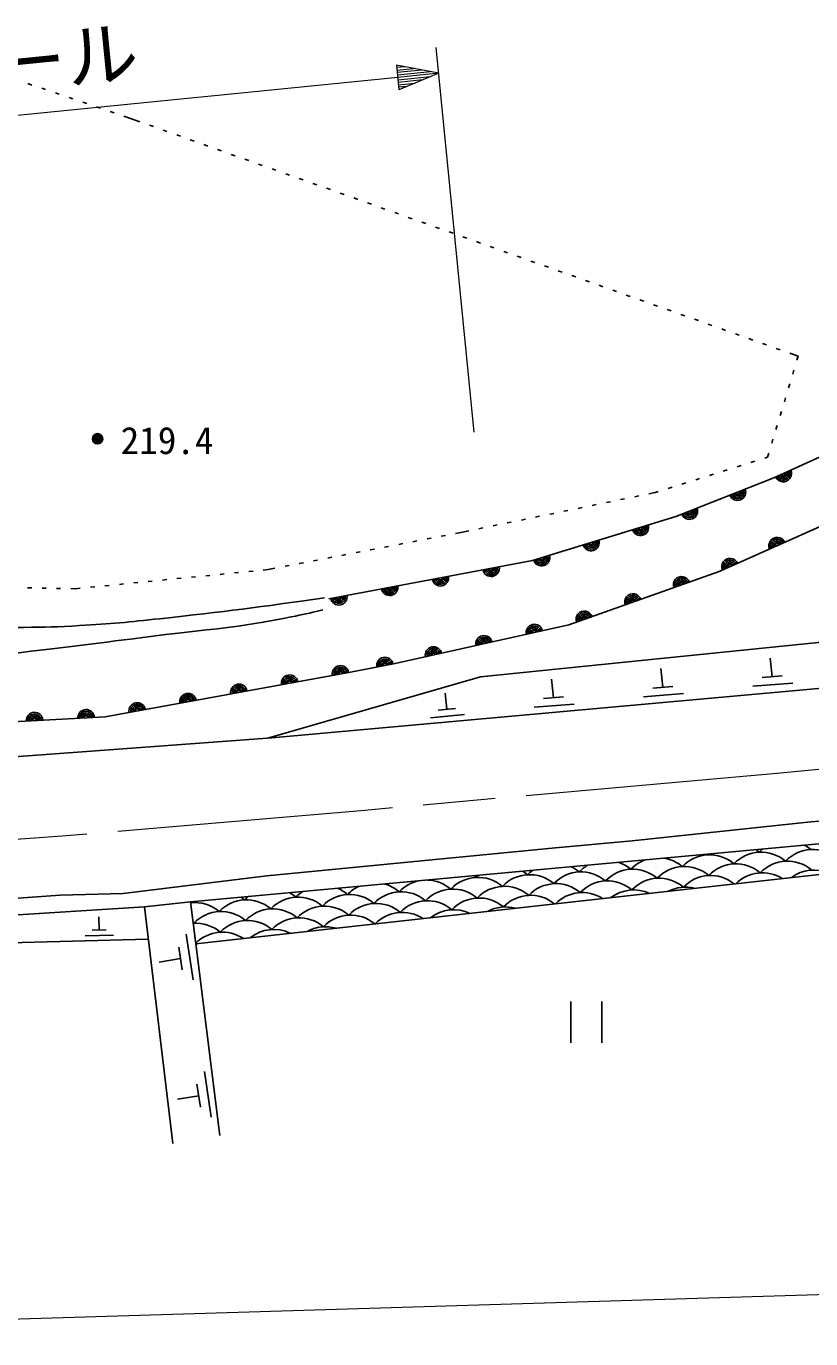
# Model space of a CAD drawing. Units: millimetres, scale not verified. Extents: x 40000 to 680000, y 20000 to 380000.
# Drawn here: x 388903 to 426875, y 233784 to 297278 of the extents above; entities that cross this region are included whole.
import ezdxf
from ezdxf.enums import TextEntityAlignment as Align

# ---------------------------------------------------------------- set-up
doc = ezdxf.new("R2010")
doc.units = ezdxf.units.MM
doc.header["$LTSCALE"] = 1000
doc.header["$PDMODE"] = 32
doc.header["$PDSIZE"] = 500
doc.linetypes.add('CHAIN', pattern=[18.5, 12, -1.5, 3.5, -1.5])
for name, color, linetype, lineweight in [('M-BGD', 7, 'Continuous', 25), ('M-BMK', 2, 'CHAIN', 13), ('M-STR-HTXT', 7, 'Continuous', 13)]:
    doc.layers.add(name, color=color, linetype=linetype, lineweight=lineweight)
doc.styles.add('ＭＳ ゴシック', font='')
doc.styles.get('ＭＳ ゴシック').set_extended_font_data('MS Gothic')

msp = doc.modelspace()

# ---------------------------------------------------------------- linework, layer by layer
at = {"layer": 'M-BGD'}
for p, q in [((388988, 294501), (389178, 294436)), ((389651, 294276), (389840, 294211)), ((390314, 294051), (390503, 293986)), ((390977, 293825), (391166, 293761)), ((391640, 293600), (391829, 293536)), ((392302, 293375), (392492, 293311)), ((392965, 293150), (393155, 293086)), ((393628, 292925), (393991, 292802)), ((393991, 292802), (394395, 292658)), ((394866, 292490), (395055, 292423)), ((395526, 292256), (395714, 292189)), ((396185, 292021), (396374, 291954)), ((396845, 291786), (397033, 291719)), ((397504, 291552), (397693, 291485)), ((398164, 291317), (398352, 291250)), ((398823, 291082), (399011, 291015)), ((399483, 290848), (399671, 290781)), ((400142, 290613), (400330, 290546)), ((400802, 290378), (400990, 290311)), ((401461, 290144), (401649, 290077)), ((402121, 289909), (402309, 289842)), ((402780, 289674), (402968, 289607)), ((403440, 289440), (403628, 289373)), ((404099, 289205), (404287, 289138)), ((404758, 288970), (404947, 288903)), ((405418, 288736), (405606, 288669)), ((406077, 288501), (406266, 288434)), ((406737, 288266), (406925, 288199)), ((407396, 288032), (407585, 287965)), ((408056, 287797), (408244, 287730)), ((408715, 287562), (408904, 287495)), ((409375, 287328), (409563, 287261)), ((410034, 287093), (410223, 287026)), ((410694, 286858), (410882, 286791)), ((411353, 286624), (411542, 286557)), ((412013, 286389), (412201, 286322)), ((412672, 286154), (412861, 286087)), ((413332, 285920), (413520, 285853)), ((413991, 285685), (414180, 285618)), ((414651, 285450), (414839, 285383)), ((415310, 285216), (415499, 285148)), ((415970, 284981), (416158, 284914)), ((416629, 284746), (416818, 284679)), ((417289, 284512), (417477, 284444)), ((417948, 284277), (418137, 284210)), ((418608, 284042), (418796, 283975)), ((419267, 283808), (419456, 283740)), ((419927, 283573), (420115, 283506)), ((420586, 283338), (420775, 283271)), ((421246, 283103), (421434, 283036)), ((421905, 282869), (422094, 282802)), ((422565, 282634), (422753, 282567)), ((423224, 282399), (423413, 282332)), ((423884, 282165), (424072, 282098)), ((424543, 281930), (424732, 281863)), ((425203, 281695), (425391, 281628)), ((425862, 281461), (426266, 281317)), ((426266, 281317), (426208, 281125)), ((426063, 280646), (426005, 280455)), ((425860, 279976), (425802, 279785)), ((425657, 279307), (425598, 279115)), ((425453, 278637), (425395, 278445)), ((425250, 277967), (425192, 277775)), ((425047, 277297), (424989, 277105)), ((424167, 276240), (423976, 276180)), ((424786, 276435), (424644, 276390)), ((424844, 276627), (424786, 276435)), ((425084, 275435), (427333, 276453)), ((422164, 275609), (421973, 275549)), ((422831, 275819), (422641, 275759)), ((423499, 276030), (423308, 275970)), ((420161, 274979), (419970, 274919)), ((420828, 275189), (420637, 275129)), ((421496, 275399), (421305, 275339)), ((417867, 274419), (417671, 274379)), ((418553, 274560), (418357, 274519)), ((419351, 274724), (419042, 274660)), ((419493, 274768), (419351, 274724)), ((414439, 273714), (414243, 273674)), ((415124, 273855), (414928, 273815)), ((415810, 273996), (415614, 273956)), ((416496, 274137), (416300, 274097)), ((417181, 274278), (416985, 274238)), ((411696, 273151), (411500, 273110)), ((412382, 273291), (412186, 273251)), ((413067, 273432), (412871, 273392)), ((413753, 273573), (413557, 273533)), ((408503, 272514), (408306, 272476)), ((409190, 272646), (408994, 272608)), ((410016, 272805), (409681, 272741)), ((410325, 272869), (410016, 272805)), ((411010, 273010), (410814, 272969)), ((405066, 271852), (404869, 271814)), ((405753, 271985), (405557, 271947)), ((406441, 272117), (406244, 272079)), ((407128, 272249), (406931, 272211)), ((407815, 272382), (407619, 272344)), ((401629, 271191), (401432, 271153)), ((402316, 271323), (402120, 271285)), ((403004, 271455), (402807, 271417)), ((403691, 271588), (403495, 271550)), ((404378, 271720), (404182, 271682)), ((395701, 270506), (395502, 270486)), ((396397, 270575), (396198, 270555)), ((397094, 270644), (396895, 270624)), ((397790, 270714), (397591, 270694)), ((398487, 270783), (398288, 270763)), ((399183, 270852), (398984, 270832)), ((399880, 270921), (399681, 270902)), ((400606, 270994), (400377, 270971)), ((400941, 271058), (400606, 270994)), ((389167, 270111), (388967, 270115)), ((389867, 270097), (389667, 270101)), ((390566, 270082), (390366, 270086)), ((391293, 270067), (391066, 270072)), ((391521, 270090), (391293, 270067)), ((392218, 270159), (392019, 270139)), ((392914, 270228), (392715, 270209)), ((393611, 270298), (393412, 270278)), ((394307, 270367), (394108, 270347)), ((395004, 270436), (394805, 270416)), ((481967, 270183), (400796, 262862)), ((427720, 267519), (410896, 265801)), ((425004, 265811), (424915, 266712)), ((406760, 266445), (404605, 266038)), ((419711, 265304), (419622, 266204)), ((410896, 265801), (400638, 262850)), ((414418, 264796), (414329, 265697)), ((426001, 265503), (424068, 265347)), ((425487, 265850), (424520, 265772)), ((409262, 264236), (409177, 265009)), ((414902, 264835), (413935, 264757)), ((420709, 264995), (418776, 264839)), ((420194, 265343), (419228, 265265)), ((409677, 264274), (408847, 264197)), ((415416, 264488), (413483, 264331)), ((410123, 263980), (408462, 263826)), ((434004, 258341), (396847, 254916)), ((397109, 252883), (434876, 257095)), ((394619, 254684), (362113, 252578)), ((396847, 254916), (394619, 254684)), ((394619, 254684), (396001, 243236)), ((396847, 254916), (397109, 252883)), ((392437, 253565), (392410, 254202)), ((392779, 253574), (392095, 253556)), ((396646, 253350), (396978, 251144)), ((362349, 252290), (394808, 253115)), ((393127, 253309), (391760, 253275)), ((396288, 252732), (396454, 251629)), ((397109, 252883), (398275, 243623)), ((396371, 252180), (395344, 252007)), ((415263, 250097), (415263, 248097)), ((416763, 248097), (416763, 250097)), ((397525, 246712), (397857, 244506)), ((397167, 246094), (397333, 244991)), ((397250, 245542), (396223, 245369))]:
    msp.add_line(p, q, dxfattribs=at)
for points in [[(403541, 269586), (413407, 271434), (420339, 273562), (425084, 275435)], [(430272, 274388), (422443, 270903), (415163, 268317), (406760, 266445)], [(404605, 266038), (392731, 263873), (373048, 262802)], [(350550, 259731), (359733, 260153), (379121, 261253), (400796, 262862)], [(418237, 257867), (426873, 258798), (441182, 259899), (458623, 261592), (468783, 262439), (474129, 262689)], [(353327, 252877), (360579, 253210), (379968, 254480), (390551, 255242), (393599, 255327), (400542, 256173), (414512, 257528), (418237, 257867)]]:
    msp.add_lwpolyline(points, dxfattribs=at)
for radius in [250, 200, 150, 100, 50, 20]:
    msp.add_circle((392355, 277321), radius, dxfattribs=at)
for centre, radius, start, end in [((425540, 275641), 400, 204.37775, 24.37775), ((425540, 275641), 320, 204.37775, 24.37775), ((425540, 275641), 240, 204.37775, 24.37775), ((425540, 275641), 160, 204.37775, 24.37775), ((425540, 275641), 100, 204.37775, 24.37775), ((425540, 275641), 100, 204.37775, 24.37775), ((423326, 274741), 400, 201.5321, 21.5321), ((423326, 274741), 320, 201.5321, 21.5321), ((423326, 274741), 240, 201.5321, 21.5321), ((423326, 274741), 160, 201.5321, 21.5321), ((423326, 274741), 100, 201.5321, 21.5321), ((423326, 274741), 100, 201.5321, 21.5321), ((421000, 273823), 400, 201.5321, 21.5321), ((421000, 273823), 320, 201.5321, 21.5321), ((421000, 273823), 240, 201.5321, 21.5321), ((421000, 273823), 160, 201.5321, 21.5321), ((421000, 273823), 100, 201.5321, 21.5321), ((421000, 273823), 100, 201.5321, 21.5321), ((418629, 273037), 400, 197.07102, 17.07102), ((418629, 273037), 320, 197.07102, 17.07102), ((418629, 273037), 240, 197.07102, 17.07102), ((418629, 273037), 160, 197.07102, 17.07102), ((418629, 273037), 100, 197.07102, 17.07102), ((418629, 273037), 100, 197.07102, 17.07102), ((416239, 272303), 400, 197.07102, 17.07102), ((416239, 272303), 320, 197.07102, 17.07102), ((425248, 272151), 400, 23.99851, 203.99851), ((425248, 272151), 320, 23.99851, 203.99851), ((425248, 272151), 240, 23.99851, 203.99851), ((416239, 272303), 240, 197.07102, 17.07102), ((416239, 272303), 160, 197.07102, 17.07102), ((416239, 272303), 100, 197.07102, 17.07102), ((416239, 272303), 100, 197.07102, 17.07102), ((425248, 272151), 160, 23.99851, 203.99851), ((425248, 272151), 100, 23.99851, 203.99851), ((425248, 272151), 100, 23.99851, 203.99851), ((411404, 271059), 400, 190.60477, 10.60477), ((413849, 271569), 400, 197.07102, 17.07102), ((413849, 271569), 320, 197.07102, 17.07102), ((413849, 271569), 240, 197.07102, 17.07102), ((413849, 271569), 160, 197.07102, 17.07102), ((413849, 271569), 100, 197.07102, 17.07102), ((413849, 271569), 100, 197.07102, 17.07102), ((422964, 271135), 400, 23.99851, 203.99851), ((422964, 271135), 320, 23.99851, 203.99851), ((422964, 271135), 240, 23.99851, 203.99851), ((422964, 271135), 160, 23.99851, 203.99851), ((422964, 271135), 100, 23.99851, 203.99851), ((422964, 271135), 100, 23.99851, 203.99851), ((408947, 270599), 400, 190.60477, 10.60477), ((408947, 270599), 320, 190.60477, 10.60477), ((408947, 270599), 240, 190.60477, 10.60477), ((408947, 270599), 160, 190.60477, 10.60477), ((408947, 270599), 100, 190.60477, 10.60477), ((408947, 270599), 100, 190.60477, 10.60477), ((411404, 271059), 320, 190.60477, 10.60477), ((411404, 271059), 240, 190.60477, 10.60477), ((411404, 271059), 160, 190.60477, 10.60477), ((411404, 271059), 100, 190.60477, 10.60477), ((411404, 271059), 100, 190.60477, 10.60477), ((420624, 270257), 400, 19.55323, 199.55323), ((420624, 270257), 320, 19.55323, 199.55323), ((420624, 270257), 240, 19.55323, 199.55323), ((406490, 270139), 400, 190.60477, 10.60477), ((406490, 270139), 320, 190.60477, 10.60477), ((406490, 270139), 240, 190.60477, 10.60477), ((406490, 270139), 160, 190.60477, 10.60477), ((406490, 270139), 100, 190.60477, 10.60477), ((406490, 270139), 100, 190.60477, 10.60477), ((420624, 270257), 160, 19.55323, 199.55323), ((420624, 270257), 100, 19.55323, 199.55323), ((420624, 270257), 100, 19.55323, 199.55323), ((404033, 269678), 400, 190.60477, 10.60477), ((404033, 269678), 320, 190.60477, 10.60477), ((404033, 269678), 240, 190.60477, 10.60477), ((404033, 269678), 160, 190.60477, 10.60477), ((404033, 269678), 100, 190.60477, 10.60477), ((404033, 269678), 100, 190.60477, 10.60477), ((418268, 269420), 400, 19.55323, 199.55323), ((418268, 269420), 320, 19.55323, 199.55323), ((418268, 269420), 240, 19.55323, 199.55323), ((418268, 269420), 160, 19.55323, 199.55323), ((418268, 269420), 100, 19.55323, 199.55323), ((418268, 269420), 100, 19.55323, 199.55323), ((415913, 268583), 400, 19.55323, 199.55323), ((415913, 268583), 320, 19.55323, 199.55323), ((415913, 268583), 240, 19.55323, 199.55323), ((415913, 268583), 160, 19.55323, 199.55323), ((415913, 268583), 100, 19.55323, 199.55323), ((415913, 268583), 100, 19.55323, 199.55323), ((413499, 267946), 400, 12.5625, 192.5625), ((413499, 267946), 320, 12.5625, 192.5625), ((413499, 267946), 240, 12.5625, 192.5625), ((413499, 267946), 160, 12.5625, 192.5625), ((413499, 267946), 100, 12.5625, 192.5625), ((413499, 267946), 100, 12.5625, 192.5625), ((411059, 267403), 400, 12.5625, 192.5625), ((411059, 267403), 320, 12.5625, 192.5625), ((411059, 267403), 240, 12.5625, 192.5625), ((411059, 267403), 160, 12.5625, 192.5625), ((411059, 267403), 100, 12.5625, 192.5625), ((411059, 267403), 100, 12.5625, 192.5625), ((406268, 266352), 400, 10.6795, 190.6795), ((408619, 266859), 400, 12.5625, 192.5625), ((408619, 266859), 320, 12.5625, 192.5625), ((408619, 266859), 240, 12.5625, 192.5625), ((408619, 266859), 160, 12.5625, 192.5625), ((408619, 266859), 100, 12.5625, 192.5625), ((408619, 266859), 100, 12.5625, 192.5625), ((404113, 265949), 400, 10.33414, 190.33414), ((404113, 265949), 320, 10.33414, 190.33414), ((404113, 265949), 240, 10.33414, 190.33414), ((404113, 265949), 160, 10.33414, 190.33414), ((404113, 265949), 100, 10.33414, 190.33414), ((404113, 265949), 100, 10.33414, 190.33414), ((406268, 266352), 320, 10.6795, 190.6795), ((406268, 266352), 240, 10.6795, 190.6795), ((406268, 266352), 160, 10.6795, 190.6795), ((406268, 266352), 100, 10.6795, 190.6795), ((406268, 266352), 100, 10.6795, 190.6795), ((399194, 265052), 400, 10.33414, 190.33414), ((401654, 265500), 400, 10.33414, 190.33414), ((401654, 265500), 320, 10.33414, 190.33414), ((401654, 265500), 240, 10.33414, 190.33414), ((401654, 265500), 160, 10.33414, 190.33414), ((401654, 265500), 100, 10.33414, 190.33414), ((401654, 265500), 100, 10.33414, 190.33414), ((396735, 264603), 400, 10.33414, 190.33414), ((396735, 264603), 320, 10.33414, 190.33414), ((396735, 264603), 240, 10.33414, 190.33414), ((399194, 265052), 320, 10.33414, 190.33414), ((399194, 265052), 240, 10.33414, 190.33414), ((399194, 265052), 160, 10.33414, 190.33414), ((399194, 265052), 100, 10.33414, 190.33414), ((399194, 265052), 100, 10.33414, 190.33414), ((391802, 263823), 400, 3.11388, 183.11388), ((391802, 263823), 320, 3.11388, 183.11388), ((394275, 264155), 400, 10.33414, 190.33414), ((394275, 264155), 320, 10.33414, 190.33414), ((394275, 264155), 240, 10.33414, 190.33414), ((394275, 264155), 160, 10.33414, 190.33414), ((394275, 264155), 100, 10.33414, 190.33414), ((394275, 264155), 100, 10.33414, 190.33414), ((396735, 264603), 160, 10.33414, 190.33414), ((396735, 264603), 100, 10.33414, 190.33414), ((396735, 264603), 100, 10.33414, 190.33414), ((389306, 263687), 400, 3.11388, 183.11388), ((389306, 263687), 320, 3.11388, 183.11388), ((389306, 263687), 240, 3.11388, 183.11388), ((389306, 263687), 160, 3.11388, 183.11388), ((389306, 263687), 100, 3.11388, 183.11388), ((389306, 263687), 100, 3.11388, 183.11388), ((391802, 263823), 240, 3.11388, 183.11388), ((391802, 263823), 160, 3.11388, 183.11388), ((391802, 263823), 100, 3.11388, 183.11388), ((391802, 263823), 100, 3.11388, 183.11388), ((421977, 255382), 1812, 49.39718, 136.60282), ((420702, 255815), 1812, 49.39718, 50.83039), ((423199, 255946), 1812, 135.03994, 136.60282), ((424473, 255512), 1812, 49.39718, 136.60282), ((423199, 255946), 1812, 49.39718, 55.4937), ((425695, 256077), 1812, 129.86647, 136.60282), ((426970, 255643), 1812, 49.39718, 136.60282), ((425695, 256077), 1812, 49.39718, 60.66717), ((414487, 254989), 1812, 49.39718, 63.83746), ((416984, 255120), 1812, 120.05831, 136.60282), ((416984, 255120), 1812, 49.39718, 70.47533), ((419480, 255251), 1812, 111.02935, 136.60282), ((420755, 254817), 1812, 49.39718, 136.60282), ((419480, 255251), 1812, 49.39718, 79.50429), ((423251, 254948), 1812, 49.39718, 136.60282), ((425748, 255078), 1812, 49.39718, 136.60282), ((408272, 254163), 1812, 102.26984, 136.60282), ((408272, 254163), 1812, 49.39718, 88.2638), ((410768, 254293), 1812, 49.39718, 136.60282), ((409494, 254727), 1812, 49.39718, 53.35481), ((411990, 254858), 1812, 132.25805, 136.60282), ((413265, 254424), 1812, 49.39718, 136.60282), ((411990, 254858), 1812, 49.39718, 58.27559), ((414487, 254989), 1812, 126.69618, 136.60282), ((415761, 254555), 1812, 49.39718, 136.60282), ((417036, 254121), 1812, 49.39718, 136.60282), ((418258, 254686), 1812, 49.39718, 136.60282), ((419532, 254252), 1812, 49.39718, 136.60282), ((422029, 254383), 1812, 50.89553, 136.60282), ((424526, 254514), 1812, 57.82883, 134.89806), ((427022, 254645), 1812, 66.03618, 126.69071), ((400782, 253770), 1812, 49.39718, 61.24981), ((403279, 253901), 1812, 123.20818, 136.60282), ((404553, 253467), 1812, 49.39718, 136.60282), ((403279, 253901), 1812, 49.39718, 67.32546), ((405775, 254032), 1812, 115.55117, 136.60282), ((407050, 253598), 1812, 49.39718, 136.60282), ((405775, 254032), 1812, 49.39718, 74.98247), ((409546, 253729), 1812, 49.39718, 136.60282), ((412043, 253860), 1812, 49.39718, 136.60282), ((414539, 253990), 1812, 49.39718, 136.60282), ((415814, 253557), 1812, 57.11292, 135.61397), ((418310, 253687), 1812, 65.15747, 127.56942), ((420807, 253818), 1812, 75.79183, 116.93507), ((397063, 253075), 1812, 49.39718, 96.67444), ((395789, 253508), 1812, 49.39718, 51.30144), ((398285, 253639), 1812, 134.52381, 136.60282), ((399560, 253205), 1812, 49.39718, 136.60282), ((398285, 253639), 1812, 49.39718, 56.00983), ((400782, 253770), 1812, 129.28383, 136.60282), ((402056, 253336), 1812, 49.39718, 136.60282), ((403331, 252902), 1812, 49.39718, 136.60282), ((405827, 253033), 1812, 49.39718, 136.60282), ((408324, 253164), 1812, 49.39718, 136.60282), ((410821, 253295), 1812, 49.39718, 136.60282), ((412095, 252861), 1812, 74.54844, 118.17845), ((413317, 253426), 1812, 50.26834, 136.60282), ((398338, 252641), 1812, 49.39718, 136.60282), ((399612, 252207), 1812, 49.39718, 136.60282), ((400834, 252771), 1812, 49.39718, 136.60282), ((402109, 252338), 1812, 49.39718, 136.60282), ((404605, 252468), 1812, 49.64769, 136.60282), ((407102, 252599), 1812, 56.40779, 136.3191), ((409598, 252730), 1812, 64.30047, 128.42642), ((395841, 252510), 1812, 49.39718, 51.2854), ((397116, 252076), 1812, 49.39718, 94.29085), ((398390, 251642), 1812, 55.71287, 135.2033), ((400887, 251773), 1812, 63.46346, 129.26344), ((403383, 251904), 1812, 73.3691, 119.35779), ((397168, 251077), 1812, 89.88871, 91.90201)]:
    msp.add_arc(centre, radius, start, end, dxfattribs=at)
for points, knots in [([(353383, 275054), (354034, 274616), (354292, 274500), (354907, 274207), (356413, 273490), (357450, 273647), (359055, 273191), (362396, 272244), (364196, 271478), (367522, 270482), (369267, 269959), (370234, 269621), (372009, 269212), (373377, 268897), (374172, 268867), (375565, 268704), (376588, 268584), (377162, 268516), (378190, 268450), (380568, 268298), (381903, 268243), (384286, 268196), (386038, 268162), (387021, 268168), (388773, 268196), (389832, 268213), (390426, 268219), (391483, 268281), (393007, 268369), (393859, 268454), (395377, 268619), (398493, 268958), (400236, 269174), (403336, 269635)], [0, 0, 0, 0, 1, 1, 1, 2, 2, 2, 3, 3, 3, 4, 4, 4, 5, 5, 5, 6, 6, 6, 7, 7, 7, 8, 8, 8, 9, 9, 9, 10, 10, 10, 11, 11, 11, 11]), ([(377936, 265910), (378747, 265935), (378968, 265956), (379629, 265995), (382984, 266190), (384844, 266532), (388181, 266926), (390861, 267243), (392362, 267428), (395039, 267773), (397655, 268109), (399145, 268164), (401727, 268704), (402324, 268829), (402531, 268863), (403251, 269043)], [0, 0, 0, 0, 1, 1, 1, 2, 2, 2, 3, 3, 3, 4, 4, 4, 5, 5, 5, 5])]:
    msp.add_open_spline(points, degree=3, knots=knots, dxfattribs=at)
msp.add_point((392355, 277321), dxfattribs=at)
at = {"layer": 'M-BMK'}
for p, q in [((454682, 263875), (425054, 261114)), ((425054, 261114), (405285, 259347)), ((405285, 259347), (390648, 258098)), ((390648, 258098), (374495, 256918))]:
    msp.add_line(p, q, dxfattribs=at)
at = {"layer": 'M-STR-HTXT'}
for p, q in [((410586, 277639), (408750, 296258)), ((408874, 295002), (406824, 295400)), ((406824, 295400), (406943, 294206)), ((407234, 295321), (406836, 295281)), ((406884, 294803), (358171, 289937)), ((406848, 295161), (407644, 295241)), ((408054, 295161), (406860, 295042)), ((406872, 294923), (408464, 295082)), ((408874, 295002), (406884, 294803)), ((406896, 294684), (408488, 294843)), ((408102, 294684), (406908, 294564)), ((408874, 295002), (406943, 294206)), ((406920, 294445), (407716, 294524)), ((407330, 294365), (406931, 294326)), ((357013, 233784), (440855, 236347))]:
    msp.add_line(p, q, dxfattribs=at)

# ---------------------------------------------------------------- texts
at = {"layer": 'M-BGD', "style": 'ＭＳ ゴシック'}
msp.add_text('219.4', height=1320, dxfattribs=at).set_placement((395720, 277240), align=Align.MIDDLE_CENTER)
at = {"layer": 'M-STR-HTXT', "style": 'ＭＳ ゴシック'}
msp.add_text('ガードレール', height=2566, rotation=5.705, dxfattribs=at).set_placement((373612, 291946), align=Align.BOTTOM_LEFT)

doc.saveas('drawing.dxf')
